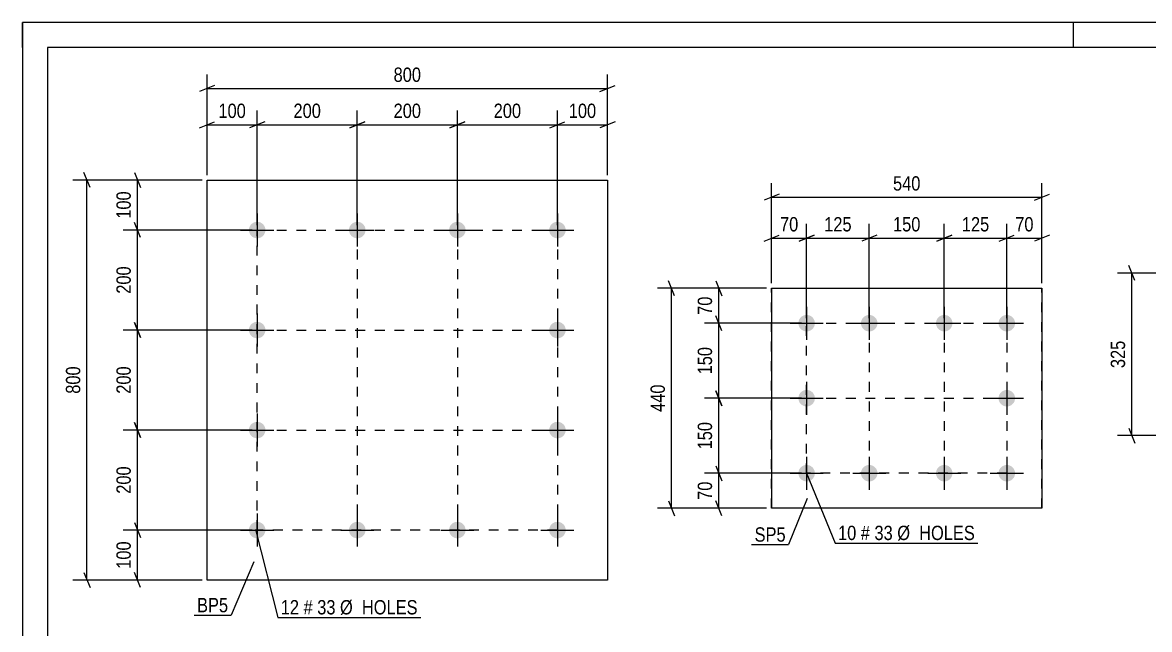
# Model space of a CAD drawing. Header units: millimetres. Extents: x 0 to 420, y 0 to 297.
# Drawn here: x 0 to 225.2, y 175.6 to 297 of the extents above; entities that cross this region are included whole.
import ezdxf

# ---------------------------------------------------------------- set-up
doc = ezdxf.new("R2010")
doc.units = ezdxf.units.MM
doc.linetypes.add('DXK_LINE_DOT2', pattern=[3.9198, 1.9599, -1.9599])
doc.styles.add('Arial Narrow', font='ARIALN.TTF', dxfattribs={"height": 0.2})

# ---------------------------------------------------------------- blocks, each defined once
blk = doc.blocks.new('Unknown-284928170-1132')
at = {"color": 5, "linetype": 'Continuous'}
for p, q in [((420, 297), (0, 297)), ((0, 297), (0, 0)), ((0, 292), (0, 297)), ((210, 292), (210, 297)), ((415, 292), (5, 292)), ((5, 292), (5, 5))]:
    blk.add_line(p, q, dxfattribs=at)
blk = doc.blocks.new('Bolt-284928170-1963 - 1929')
at = {"linetype": 'Continuous'}
for points in [[(156.67, 238.52, -1), (156.67, 235.22, -1)], [(169.17, 238.52, -1), (169.17, 235.22, -1)], [(184.17, 238.52, -1), (184.17, 235.22, -1)], [(196.67, 238.52, -1), (196.67, 235.22, -1)], [(156.67, 223.52, -1), (156.67, 220.22, -1)], [(196.67, 223.52, -1), (196.67, 220.22, -1)], [(156.67, 208.52, -1), (156.67, 205.22, -1)], [(169.17, 208.52, -1), (169.17, 205.22, -1)], [(184.17, 208.52, -1), (184.17, 205.22, -1)], [(196.67, 208.52, -1), (196.67, 205.22, -1)]]:
    blk.add_hatch(color=1, dxfattribs=at).paths.add_polyline_path(points)
at = {"color": 1, "linetype": 'Continuous'}
for p, q in [((156.67, 240.17), (156.67, 233.57)), ((169.17, 240.17), (169.17, 233.57)), ((184.17, 240.17), (184.17, 233.57)), ((196.67, 240.17), (196.67, 233.57)), ((153.37, 236.87), (159.97, 236.87)), ((165.87, 236.87), (172.47, 236.87)), ((180.87, 236.87), (187.47, 236.87)), ((193.37, 236.87), (199.97, 236.87)), ((156.67, 225.17), (156.67, 218.57)), ((196.67, 225.17), (196.67, 218.57)), ((153.37, 221.87), (159.97, 221.87)), ((193.37, 221.87), (199.97, 221.87)), ((156.67, 210.17), (156.67, 203.57)), ((169.17, 210.17), (169.17, 203.57)), ((184.17, 210.17), (184.17, 203.57)), ((196.67, 210.17), (196.67, 203.57)), ((153.37, 206.87), (159.97, 206.87)), ((165.87, 206.87), (172.47, 206.87)), ((180.87, 206.87), (187.47, 206.87)), ((193.37, 206.87), (199.97, 206.87))]:
    blk.add_line(p, q, dxfattribs=at)
blk = doc.blocks.new('Part-284928170-1978 - 1929')
at = {"color": 2, "linetype": 'Continuous'}
for p, q in [((149.67, 243.87), (149.67, 199.87)), ((149.67, 243.87), (203.67, 243.87)), ((203.67, 243.87), (203.67, 199.87)), ((203.67, 199.87), (149.67, 199.87))]:
    blk.add_line(p, q, dxfattribs=at)
at = {"color": 7, "linetype": 'DXK_LINE_DOT2'}
for p, q in [((149.67, 199.87), (149.67, 243.87)), ((203.67, 199.87), (203.67, 243.87))]:
    blk.add_line(p, q, dxfattribs=at)
blk = doc.blocks.new('Bolt-284928170-1333 - 1299')
at = {"linetype": 'Continuous'}
for points in [[(46.88, 257.15, -1), (46.88, 253.85, -1)], [(66.88, 257.15, -1), (66.88, 253.85, -1)], [(86.88, 257.15, -1), (86.88, 253.85, -1)], [(106.88, 257.15, -1), (106.88, 253.85, -1)], [(46.88, 237.15, -1), (46.88, 233.85, -1)], [(106.88, 237.15, -1), (106.88, 233.85, -1)], [(46.88, 217.15, -1), (46.88, 213.85, -1)], [(106.88, 217.15, -1), (106.88, 213.85, -1)], [(46.88, 197.15, -1), (46.88, 193.85, -1)], [(66.88, 197.15, -1), (66.88, 193.85, -1)], [(86.88, 197.15, -1), (86.88, 193.85, -1)], [(106.88, 197.15, -1), (106.88, 193.85, -1)]]:
    blk.add_hatch(color=1, dxfattribs=at).paths.add_polyline_path(points)
at = {"color": 1, "linetype": 'Continuous'}
for p, q in [((46.88, 258.8), (46.88, 252.2)), ((66.88, 258.8), (66.88, 252.2)), ((86.88, 258.8), (86.88, 252.2)), ((106.88, 258.8), (106.88, 252.2)), ((43.58, 255.5), (50.18, 255.5)), ((63.58, 255.5), (70.18, 255.5)), ((83.58, 255.5), (90.18, 255.5)), ((103.58, 255.5), (110.18, 255.5)), ((46.88, 238.8), (46.88, 232.2)), ((106.88, 238.8), (106.88, 232.2)), ((43.58, 235.5), (50.18, 235.5)), ((103.58, 235.5), (110.18, 235.5)), ((46.88, 218.8), (46.88, 212.2)), ((106.88, 218.8), (106.88, 212.2)), ((43.58, 215.5), (50.18, 215.5)), ((103.58, 215.5), (110.18, 215.5)), ((46.88, 198.8), (46.88, 192.2)), ((66.88, 198.8), (66.88, 192.2)), ((86.88, 198.8), (86.88, 192.2)), ((106.88, 198.8), (106.88, 192.2)), ((43.58, 195.5), (50.18, 195.5)), ((63.58, 195.5), (70.18, 195.5)), ((83.58, 195.5), (90.18, 195.5)), ((103.58, 195.5), (110.18, 195.5))]:
    blk.add_line(p, q, dxfattribs=at)
blk = doc.blocks.new('Part-284928170-1348 - 1299')
at = {"color": 2, "linetype": 'Continuous'}
for p, q in [((36.88, 185.5), (36.88, 265.5)), ((36.88, 265.5), (116.88, 265.5)), ((116.88, 265.5), (116.88, 185.5)), ((116.88, 185.5), (36.88, 185.5))]:
    blk.add_line(p, q, dxfattribs=at)
blk = doc.blocks.new('Rectangle-284928170-2074 - 1929')
at = {"color": 1, "linetype": 'DXK_LINE_DOT2'}
blk.add_lwpolyline([(156.67, 236.87), (196.67, 236.87), (196.67, 206.87), (156.67, 206.87), (156.67, 236.87)], close=True, dxfattribs=at)
blk = doc.blocks.new('Rectangle-284928170-1455 - 1299')
at = {"color": 1, "linetype": 'DXK_LINE_DOT2'}
blk.add_lwpolyline([(46.88, 255.5), (106.88, 255.5), (106.88, 195.5), (46.88, 195.5), (46.88, 255.5)], close=True, dxfattribs=at)
blk = doc.blocks.new('Line-284928170-2067 - 1929')
at = {"color": 1, "linetype": 'DXK_LINE_DOT2'}
blk.add_line((169.17, 236.87), (169.17, 206.87), dxfattribs=at)
blk = doc.blocks.new('Line-284928170-1448 - 1299')
at = {"color": 1, "linetype": 'DXK_LINE_DOT2'}
blk.add_line((66.88, 255.5), (66.88, 195.5), dxfattribs=at)
blk = doc.blocks.new('Line-284928170-2060 - 1929')
at = {"color": 1, "linetype": 'DXK_LINE_DOT2'}
blk.add_line((184.17, 236.87), (184.17, 206.87), dxfattribs=at)
blk = doc.blocks.new('Line-284928170-1441 - 1299')
at = {"color": 1, "linetype": 'DXK_LINE_DOT2'}
blk.add_line((86.88, 255.5), (86.88, 195.5), dxfattribs=at)
blk = doc.blocks.new('Line-284928170-2053 - 1929')
at = {"color": 1, "linetype": 'DXK_LINE_DOT2'}
blk.add_line((156.67, 221.87), (196.67, 221.87), dxfattribs=at)
blk = doc.blocks.new('Line-284928170-1434 - 1299')
at = {"color": 1, "linetype": 'DXK_LINE_DOT2'}
blk.add_line((46.88, 235.5), (106.88, 235.5), dxfattribs=at)
blk = doc.blocks.new('Line-284928170-1426 - 1299')
at = {"color": 1, "linetype": 'DXK_LINE_DOT2'}
blk.add_line((46.88, 215.5), (106.88, 215.5), dxfattribs=at)
blk = doc.blocks.new('StraightDimension-284928170-3567 - 1929')
at = {"color": 7, "linetype": 'Continuous'}
for p, q in [((139.72, 220.37), (138.52, 223.37)), ((155.67, 221.87), (136.27, 221.87)), ((139.12, 206.87), (139.12, 221.87)), ((138.52, 208.37), (139.72, 205.37)), ((155.67, 206.87), (136.27, 206.87))]:
    blk.add_line(p, q, dxfattribs=at)
at = {"color": 0}
blk.add_wipeout([(138.37, 217.71), (134.17, 217.71), (134.17, 211.03), (138.37, 211.03)], dxfattribs=at)
at = {"color": 3, "style": 'Arial Narrow'}
blk.add_text('150', height=2.863, rotation=90.0002, dxfattribs=at).set_placement((137.77, 211.63))
blk = doc.blocks.new('StraightDimension-284928170-1980 - 1929')
at = {"color": 7, "linetype": 'Continuous'}
for p, q in [((149.67, 244.87), (149.67, 264.89)), ((203.67, 244.87), (203.67, 264.89)), ((151.17, 262.64), (148.17, 261.44)), ((149.67, 262.04), (203.67, 262.04)), ((202.17, 261.44), (205.17, 262.64))]:
    blk.add_line(p, q, dxfattribs=at)
at = {"color": 0}
blk.add_wipeout([(180.02, 262.79), (180.02, 266.99), (173.33, 266.99), (173.33, 262.79)], dxfattribs=at)
at = {"color": 3, "style": 'Arial Narrow'}
blk.add_text('540', height=2.863, dxfattribs=at).set_placement((173.93, 263.39))
blk = doc.blocks.new('StraightDimension-284928170-1991 - 1929')
at = {"color": 7, "linetype": 'Continuous'}
for p, q in [((149.67, 244.87), (149.67, 256.72)), ((156.67, 237.87), (156.67, 256.72)), ((148.17, 253.27), (151.17, 254.47)), ((158.17, 254.47), (155.17, 253.27)), ((149.67, 253.87), (156.67, 253.87))]:
    blk.add_line(p, q, dxfattribs=at)
at = {"color": 0}
blk.add_wipeout([(155.6, 254.62), (155.6, 258.82), (150.75, 258.82), (150.75, 254.62)], dxfattribs=at)
at = {"color": 3, "style": 'Arial Narrow'}
blk.add_text('70', height=2.863, dxfattribs=at).set_placement((151.35, 255.22))
blk = doc.blocks.new('StraightDimension-284928170-3569 - 1929')
at = {"color": 7, "linetype": 'Continuous'}
for p, q in [((155.67, 236.87), (136.27, 236.87)), ((139.72, 235.37), (138.52, 238.37)), ((139.12, 221.87), (139.12, 236.87)), ((138.52, 223.37), (139.72, 220.37)), ((155.67, 221.87), (136.27, 221.87))]:
    blk.add_line(p, q, dxfattribs=at)
at = {"color": 0}
blk.add_wipeout([(138.37, 232.71), (134.17, 232.71), (134.17, 226.03), (138.37, 226.03)], dxfattribs=at)
at = {"color": 3, "style": 'Arial Narrow'}
blk.add_text('150', height=2.863, rotation=90.0002, dxfattribs=at).set_placement((137.77, 226.63))
blk = doc.blocks.new('StraightDimension-284928170-2007 - 1929')
at = {"color": 7, "linetype": 'Continuous'}
for p, q in [((196.67, 237.87), (196.67, 256.72)), ((203.67, 244.87), (203.67, 256.72)), ((195.17, 253.27), (198.17, 254.47)), ((205.17, 254.47), (202.17, 253.27)), ((196.67, 253.87), (203.67, 253.87))]:
    blk.add_line(p, q, dxfattribs=at)
at = {"color": 0}
blk.add_wipeout([(202.6, 254.62), (202.6, 258.82), (197.75, 258.82), (197.75, 254.62)], dxfattribs=at)
at = {"color": 3, "style": 'Arial Narrow'}
blk.add_text('70', height=2.863, dxfattribs=at).set_placement((198.35, 255.22))
blk = doc.blocks.new('StraightDimension-284928170-2018 - 1929')
at = {"color": 7, "linetype": 'Continuous'}
for p, q in [((148.67, 243.87), (126.84, 243.87)), ((130.29, 242.37), (129.09, 245.37)), ((129.69, 199.87), (129.69, 243.87)), ((129.09, 201.37), (130.29, 198.37)), ((148.67, 199.87), (126.84, 199.87))]:
    blk.add_line(p, q, dxfattribs=at)
at = {"color": 0}
blk.add_wipeout([(128.94, 225.21), (124.74, 225.21), (124.74, 218.53), (128.94, 218.53)], dxfattribs=at)
at = {"color": 3, "style": 'Arial Narrow'}
blk.add_text('440', height=2.863, rotation=90.0002, dxfattribs=at).set_placement((128.34, 219.13))
blk = doc.blocks.new('StraightDimension-284928170-2029 - 1929')
at = {"color": 7, "linetype": 'Continuous'}
for p, q in [((138.52, 208.37), (139.72, 205.37)), ((155.67, 206.87), (136.27, 206.87)), ((139.12, 199.87), (139.12, 206.87)), ((139.72, 198.37), (138.52, 201.37)), ((148.67, 199.87), (136.27, 199.87))]:
    blk.add_line(p, q, dxfattribs=at)
at = {"color": 0}
blk.add_wipeout([(138.37, 205.8), (134.17, 205.8), (134.17, 200.94), (138.37, 200.94)], dxfattribs=at)
at = {"color": 3, "style": 'Arial Narrow'}
blk.add_text('70', height=2.863, rotation=90.0002, dxfattribs=at).set_placement((137.77, 201.54))
blk = doc.blocks.new('StraightDimension-284928170-2043 - 1929')
at = {"color": 7, "linetype": 'Continuous'}
for p, q in [((148.67, 243.87), (136.27, 243.87)), ((138.52, 245.37), (139.72, 242.37)), ((139.12, 236.87), (139.12, 243.87)), ((155.67, 236.87), (136.27, 236.87)), ((139.72, 235.37), (138.52, 238.37))]:
    blk.add_line(p, q, dxfattribs=at)
at = {"color": 0}
blk.add_wipeout([(138.37, 242.8), (134.17, 242.8), (134.17, 237.94), (138.37, 237.94)], dxfattribs=at)
at = {"color": 3, "style": 'Arial Narrow'}
blk.add_text('70', height=2.863, rotation=90.0002, dxfattribs=at).set_placement((137.77, 238.54))
blk = doc.blocks.new('StraightDimension-284928170-3543 - 1929')
at = {"color": 7, "linetype": 'Continuous'}
for p, q in [((156.67, 237.87), (156.67, 256.72)), ((169.17, 237.87), (169.17, 256.72)), ((155.17, 253.27), (158.17, 254.47)), ((170.67, 254.47), (167.67, 253.27)), ((156.67, 253.87), (169.17, 253.87))]:
    blk.add_line(p, q, dxfattribs=at)
at = {"color": 0}
blk.add_wipeout([(166.27, 254.62), (166.27, 258.82), (159.58, 258.82), (159.58, 254.62)], dxfattribs=at)
at = {"color": 3, "style": 'Arial Narrow'}
blk.add_text('125', height=2.863, dxfattribs=at).set_placement((160.18, 255.22))
blk = doc.blocks.new('StraightDimension-284928170-3545 - 1929')
at = {"color": 7, "linetype": 'Continuous'}
for p, q in [((169.17, 237.87), (169.17, 256.72)), ((184.17, 237.87), (184.17, 256.72)), ((170.67, 254.47), (167.67, 253.27)), ((182.67, 253.27), (185.67, 254.47)), ((169.17, 253.87), (184.17, 253.87))]:
    blk.add_line(p, q, dxfattribs=at)
at = {"color": 0}
blk.add_wipeout([(180.02, 254.62), (180.02, 258.82), (173.33, 258.82), (173.33, 254.62)], dxfattribs=at)
at = {"color": 3, "style": 'Arial Narrow'}
blk.add_text('150', height=2.863, dxfattribs=at).set_placement((173.93, 255.22))
blk = doc.blocks.new('StraightDimension-284928170-3547 - 1929')
at = {"color": 7, "linetype": 'Continuous'}
for p, q in [((184.17, 237.87), (184.17, 256.72)), ((196.67, 237.87), (196.67, 256.72)), ((185.67, 254.47), (182.67, 253.27)), ((195.17, 253.27), (198.17, 254.47)), ((184.17, 253.87), (196.67, 253.87))]:
    blk.add_line(p, q, dxfattribs=at)
at = {"color": 0}
blk.add_wipeout([(193.77, 254.62), (193.77, 258.82), (187.08, 258.82), (187.08, 254.62)], dxfattribs=at)
at = {"color": 3, "style": 'Arial Narrow'}
blk.add_text('125', height=2.863, dxfattribs=at).set_placement((187.68, 255.22))
blk = doc.blocks.new('StraightDimension-284928170-1705 - 1629')
at = {"color": 7, "linetype": 'Continuous'}
for p, q in [((222.25, 245.38), (221.05, 248.38)), ((239.57, 246.88), (218.8, 246.88)), ((221.65, 214.38), (221.65, 246.88)), ((239.57, 214.38), (218.8, 214.38)), ((221.05, 215.88), (222.25, 212.88))]:
    blk.add_line(p, q, dxfattribs=at)
at = {"color": 0}
blk.add_wipeout([(220.9, 233.97), (216.7, 233.97), (216.7, 227.29), (220.9, 227.29)], dxfattribs=at)
at = {"color": 3, "style": 'Arial Narrow'}
blk.add_text('325', height=2.863, rotation=90.0002, dxfattribs=at).set_placement((220.3, 227.89))
blk = doc.blocks.new('StraightDimension-284928170-1377 - 1299')
at = {"color": 7, "linetype": 'Continuous'}
for p, q in [((106.88, 256.5), (106.88, 279.41)), ((116.88, 266.5), (116.88, 279.41)), ((105.38, 275.96), (108.38, 277.16)), ((118.38, 277.16), (115.38, 275.96)), ((106.88, 276.56), (116.88, 276.56))]:
    blk.add_line(p, q, dxfattribs=at)
at = {"color": 0}
blk.add_wipeout([(115.23, 277.31), (115.23, 281.51), (108.54, 281.51), (108.54, 277.31)], dxfattribs=at)
at = {"color": 3, "style": 'Arial Narrow'}
blk.add_text('100', height=2.863, dxfattribs=at).set_placement((109.14, 277.91))
blk = doc.blocks.new('StraightDimension-284928170-1350 - 1299')
at = {"color": 7, "linetype": 'Continuous'}
for p, q in [((36.88, 266.5), (36.88, 286.63)), ((116.88, 266.5), (116.88, 286.63)), ((38.38, 284.38), (35.38, 283.18)), ((36.88, 283.78), (116.88, 283.78)), ((115.38, 283.18), (118.38, 284.38))]:
    blk.add_line(p, q, dxfattribs=at)
at = {"color": 0}
blk.add_wipeout([(80.23, 284.53), (80.23, 288.73), (73.54, 288.73), (73.54, 284.53)], dxfattribs=at)
at = {"color": 3, "style": 'Arial Narrow'}
blk.add_text('800', height=2.863, dxfattribs=at).set_placement((74.14, 285.13))
blk = doc.blocks.new('StraightDimension-284928170-1361 - 1299')
at = {"color": 7, "linetype": 'Continuous'}
for p, q in [((36.88, 266.5), (36.88, 279.41)), ((46.88, 256.5), (46.88, 279.41)), ((35.38, 275.96), (38.38, 277.16)), ((48.38, 277.16), (45.38, 275.96)), ((36.88, 276.56), (46.88, 276.56))]:
    blk.add_line(p, q, dxfattribs=at)
at = {"color": 0}
blk.add_wipeout([(45.23, 277.31), (45.23, 281.51), (38.54, 281.51), (38.54, 277.31)], dxfattribs=at)
at = {"color": 3, "style": 'Arial Narrow'}
blk.add_text('100', height=2.863, dxfattribs=at).set_placement((39.14, 277.91))
blk = doc.blocks.new('StraightDimension-284928170-1388 - 1299')
at = {"color": 7, "linetype": 'Continuous'}
for p, q in [((13.48, 264), (12.28, 267)), ((35.88, 265.5), (10.03, 265.5)), ((12.88, 185.5), (12.88, 265.5)), ((12.28, 187), (13.48, 184)), ((35.88, 185.5), (10.03, 185.5))]:
    blk.add_line(p, q, dxfattribs=at)
at = {"color": 0}
blk.add_wipeout([(12.13, 228.84), (7.93, 228.84), (7.93, 222.16), (12.13, 222.16)], dxfattribs=at)
at = {"color": 3, "style": 'Arial Narrow'}
blk.add_text('800', height=2.863, rotation=90.0002, dxfattribs=at).set_placement((11.53, 222.76))
blk = doc.blocks.new('StraightDimension-284928170-1400 - 1299')
at = {"color": 7, "linetype": 'Continuous'}
for p, q in [((22.37, 197), (23.57, 194)), ((45.88, 195.5), (20.12, 195.5)), ((22.97, 185.5), (22.97, 195.5)), ((23.57, 184), (22.37, 187)), ((35.88, 185.5), (20.12, 185.5))]:
    blk.add_line(p, q, dxfattribs=at)
at = {"color": 0}
blk.add_wipeout([(22.22, 193.84), (18.02, 193.84), (18.02, 187.16), (22.22, 187.16)], dxfattribs=at)
at = {"color": 3, "style": 'Arial Narrow'}
blk.add_text('100', height=2.863, rotation=90.0002, dxfattribs=at).set_placement((21.62, 187.76))
blk = doc.blocks.new('StraightDimension-284928170-1416 - 1299')
at = {"color": 7, "linetype": 'Continuous'}
for p, q in [((22.37, 267), (23.57, 264)), ((35.88, 265.5), (20.12, 265.5)), ((22.97, 255.5), (22.97, 265.5)), ((23.57, 254), (22.37, 257)), ((45.88, 255.5), (20.12, 255.5))]:
    blk.add_line(p, q, dxfattribs=at)
at = {"color": 0}
blk.add_wipeout([(22.22, 263.84), (18.02, 263.84), (18.02, 257.16), (22.22, 257.16)], dxfattribs=at)
at = {"color": 3, "style": 'Arial Narrow'}
blk.add_text('100', height=2.863, rotation=90.0002, dxfattribs=at).set_placement((21.62, 257.76))
blk = doc.blocks.new('StraightDimension-284928170-3425 - 1299')
at = {"color": 7, "linetype": 'Continuous'}
for p, q in [((46.88, 256.5), (46.88, 279.41)), ((66.88, 256.5), (66.88, 279.41)), ((48.38, 277.16), (45.38, 275.96)), ((65.38, 275.96), (68.38, 277.16)), ((46.88, 276.56), (66.88, 276.56))]:
    blk.add_line(p, q, dxfattribs=at)
at = {"color": 0}
blk.add_wipeout([(60.23, 277.31), (60.23, 281.51), (53.54, 281.51), (53.54, 277.31)], dxfattribs=at)
at = {"color": 3, "style": 'Arial Narrow'}
blk.add_text('200', height=2.863, dxfattribs=at).set_placement((54.14, 277.91))
blk = doc.blocks.new('StraightDimension-284928170-3427 - 1299')
at = {"color": 7, "linetype": 'Continuous'}
for p, q in [((66.88, 256.5), (66.88, 279.41)), ((86.88, 256.5), (86.88, 279.41)), ((68.38, 277.16), (65.38, 275.96)), ((85.38, 275.96), (88.38, 277.16)), ((66.88, 276.56), (86.88, 276.56))]:
    blk.add_line(p, q, dxfattribs=at)
at = {"color": 0}
blk.add_wipeout([(80.23, 277.31), (80.23, 281.51), (73.54, 281.51), (73.54, 277.31)], dxfattribs=at)
at = {"color": 3, "style": 'Arial Narrow'}
blk.add_text('200', height=2.863, dxfattribs=at).set_placement((74.14, 277.91))
blk = doc.blocks.new('StraightDimension-284928170-3429 - 1299')
at = {"color": 7, "linetype": 'Continuous'}
for p, q in [((86.88, 256.5), (86.88, 279.41)), ((106.88, 256.5), (106.88, 279.41)), ((88.38, 277.16), (85.38, 275.96)), ((105.38, 275.96), (108.38, 277.16)), ((86.88, 276.56), (106.88, 276.56))]:
    blk.add_line(p, q, dxfattribs=at)
at = {"color": 0}
blk.add_wipeout([(100.23, 277.31), (100.23, 281.51), (93.54, 281.51), (93.54, 277.31)], dxfattribs=at)
at = {"color": 3, "style": 'Arial Narrow'}
blk.add_text('200', height=2.863, dxfattribs=at).set_placement((94.14, 277.91))
blk = doc.blocks.new('StraightDimension-284928170-3431 - 1299')
at = {"color": 7, "linetype": 'Continuous'}
for p, q in [((23.57, 214), (22.37, 217)), ((45.88, 215.5), (20.12, 215.5)), ((22.97, 195.5), (22.97, 215.5)), ((22.37, 197), (23.57, 194)), ((45.88, 195.5), (20.12, 195.5))]:
    blk.add_line(p, q, dxfattribs=at)
at = {"color": 0}
blk.add_wipeout([(22.22, 208.84), (18.02, 208.84), (18.02, 202.16), (22.22, 202.16)], dxfattribs=at)
at = {"color": 3, "style": 'Arial Narrow'}
blk.add_text('200', height=2.863, rotation=90.0002, dxfattribs=at).set_placement((21.62, 202.76))
blk = doc.blocks.new('StraightDimension-284928170-3433 - 1299')
at = {"color": 7, "linetype": 'Continuous'}
for p, q in [((23.57, 234), (22.37, 237)), ((45.88, 235.5), (20.12, 235.5)), ((22.97, 215.5), (22.97, 235.5)), ((22.37, 217), (23.57, 214)), ((45.88, 215.5), (20.12, 215.5))]:
    blk.add_line(p, q, dxfattribs=at)
at = {"color": 0}
blk.add_wipeout([(22.22, 228.84), (18.02, 228.84), (18.02, 222.16), (22.22, 222.16)], dxfattribs=at)
at = {"color": 3, "style": 'Arial Narrow'}
blk.add_text('200', height=2.863, rotation=90.0002, dxfattribs=at).set_placement((21.62, 222.76))
blk = doc.blocks.new('StraightDimension-284928170-3435 - 1299')
at = {"color": 7, "linetype": 'Continuous'}
for p, q in [((23.57, 254), (22.37, 257)), ((45.88, 255.5), (20.12, 255.5)), ((22.97, 235.5), (22.97, 255.5)), ((22.37, 237), (23.57, 234)), ((45.88, 235.5), (20.12, 235.5))]:
    blk.add_line(p, q, dxfattribs=at)
at = {"color": 0}
blk.add_wipeout([(22.22, 248.84), (18.02, 248.84), (18.02, 242.16), (22.22, 242.16)], dxfattribs=at)
at = {"color": 3, "style": 'Arial Narrow'}
blk.add_text('200', height=2.863, rotation=90.0002, dxfattribs=at).set_placement((21.62, 242.76))
blk = doc.blocks.new('Mark-284928170-1959 - 1929')
at = {"color": 0}
blk.add_wipeout([(166.59, 193.5), (166.59, 196.5), (162.94, 196.5), (162.94, 193.5)], dxfattribs=at)
blk.add_wipeout([(166.59, 193.5), (166.59, 196.5), (162.94, 196.5), (162.94, 193.5)], dxfattribs=at)
at = {"color": 7, "linetype": 'Continuous'}
blk.add_line((156.67, 206.87), (162.34, 192.9), dxfattribs=at)
at = {"color": 0}
blk.add_wipeout([(169.32, 193.5), (169.32, 196.5), (167.49, 196.5), (167.49, 193.5)], dxfattribs=at)
blk.add_wipeout([(169.32, 193.5), (169.32, 196.5), (167.49, 196.5), (167.49, 193.5)], dxfattribs=at)
at = {"color": 3, "style": 'Arial Narrow'}
blk.add_text('10', height=2.863, dxfattribs=at).set_placement((162.94, 193.5))
at = {"color": 0}
blk.add_wipeout([(173.88, 193.5), (173.88, 196.5), (170.22, 196.5), (170.22, 193.5)], dxfattribs=at)
blk.add_wipeout([(173.88, 193.5), (173.88, 196.5), (170.22, 196.5), (170.22, 193.5)], dxfattribs=at)
at = {"color": 3, "style": 'Arial Narrow'}
blk.add_text('#', height=2.86, dxfattribs=at).set_placement((167.49, 193.5))
at = {"color": 0}
blk.add_wipeout([(190.3, 193.5), (190.3, 196.5), (174.78, 196.5), (174.78, 193.5)], dxfattribs=at)
blk.add_wipeout([(190.3, 193.5), (190.3, 196.5), (174.78, 196.5), (174.78, 193.5)], dxfattribs=at)
at = {"color": 7, "linetype": 'Continuous'}
blk.add_line((162.34, 192.9), (190.9, 192.9), dxfattribs=at)
at = {"color": 3, "style": 'Arial Narrow'}
for s, p in [('33', (170.22, 193.5)), ('Ø  HOLES', (174.78, 193.5))]:
    blk.add_text(s, height=2.863, dxfattribs=at).set_placement(p)
blk = doc.blocks.new('Mark-284928170-1974 - 1929')
at = {"color": 0}
blk.add_wipeout([(152.48, 193.18), (152.48, 196.18), (146.27, 196.18), (146.27, 193.18)], dxfattribs=at)
blk.add_wipeout([(152.48, 193.18), (152.48, 196.18), (146.27, 196.18), (146.27, 193.18)], dxfattribs=at)
at = {"color": 30, "linetype": 'Continuous'}
for p in [(156.79, 201.78), (145.67, 192.58)]:
    blk.add_line(p, (153.08, 192.58), dxfattribs=at)
at = {"color": 3, "style": 'Arial Narrow'}
blk.add_text('SP5', height=2.863, dxfattribs=at).set_placement((146.27, 193.18))
blk = doc.blocks.new('Mark-284928170-1329 - 1299')
at = {"color": 0}
blk.add_wipeout([(55.25, 178.63), (55.25, 181.63), (51.59, 181.63), (51.59, 178.63)], dxfattribs=at)
blk.add_wipeout([(55.25, 178.63), (55.25, 181.63), (51.59, 181.63), (51.59, 178.63)], dxfattribs=at)
at = {"color": 7, "linetype": 'Continuous'}
blk.add_line((46.54, 195.62), (50.99, 178.03), dxfattribs=at)
at = {"color": 0}
blk.add_wipeout([(57.98, 178.63), (57.98, 181.63), (56.15, 181.63), (56.15, 178.63)], dxfattribs=at)
blk.add_wipeout([(57.98, 178.63), (57.98, 181.63), (56.15, 181.63), (56.15, 178.63)], dxfattribs=at)
at = {"color": 3, "style": 'Arial Narrow'}
blk.add_text('12', height=2.863, dxfattribs=at).set_placement((51.59, 178.63))
at = {"color": 0}
blk.add_wipeout([(62.53, 178.63), (62.53, 181.63), (58.88, 181.63), (58.88, 178.63)], dxfattribs=at)
blk.add_wipeout([(62.53, 178.63), (62.53, 181.63), (58.88, 181.63), (58.88, 178.63)], dxfattribs=at)
at = {"color": 3, "style": 'Arial Narrow'}
blk.add_text('#', height=2.86, dxfattribs=at).set_placement((56.15, 178.63))
at = {"color": 0}
blk.add_wipeout([(78.96, 178.63), (78.96, 181.63), (63.43, 181.63), (63.43, 178.63)], dxfattribs=at)
blk.add_wipeout([(78.96, 178.63), (78.96, 181.63), (63.43, 181.63), (63.43, 178.63)], dxfattribs=at)
at = {"color": 7, "linetype": 'Continuous'}
blk.add_line((50.99, 178.03), (79.56, 178.03), dxfattribs=at)
at = {"color": 3, "style": 'Arial Narrow'}
for s, p in [('33', (58.88, 178.63)), ('Ø  HOLES', (63.43, 178.63))]:
    blk.add_text(s, height=2.863, dxfattribs=at).set_placement(p)
blk = doc.blocks.new('Mark-284928170-1344 - 1299')
at = {"color": 0}
blk.add_wipeout([(41.08, 179.06), (41.08, 182.06), (34.87, 182.06), (34.87, 179.06)], dxfattribs=at)
blk.add_wipeout([(41.08, 179.06), (41.08, 182.06), (34.87, 182.06), (34.87, 179.06)], dxfattribs=at)
at = {"color": 30, "linetype": 'Continuous'}
for p in [(46.2, 189.12), (34.27, 178.46)]:
    blk.add_line(p, (41.68, 178.46), dxfattribs=at)
at = {"color": 3, "style": 'Arial Narrow'}
blk.add_text('BP5', height=2.863, dxfattribs=at).set_placement((34.87, 179.06))

msp = doc.modelspace()

# ---------------------------------------------------------------- block references
for name in ['Unknown-284928170-1132', 'Part-284928170-1348 - 1299', 'Bolt-284928170-1333 - 1299', 'Rectangle-284928170-1455 - 1299', 'Line-284928170-1448 - 1299', 'Line-284928170-1441 - 1299', 'Part-284928170-1978 - 1929', 'Bolt-284928170-1963 - 1929', 'Rectangle-284928170-2074 - 1929', 'Line-284928170-2067 - 1929', 'Line-284928170-2060 - 1929', 'Line-284928170-1434 - 1299', 'Line-284928170-2053 - 1929', 'Line-284928170-1426 - 1299']:
    msp.add_blockref(name, (0, 0))

# ---------------------------------------------------------------- next in the draw order: block references
for name in ['StraightDimension-284928170-1377 - 1299', 'StraightDimension-284928170-1980 - 1929', 'StraightDimension-284928170-1705 - 1629', 'StraightDimension-284928170-3567 - 1929']:
    msp.add_blockref(name, (0, 0))

# ---------------------------------------------------------------- next in the draw order: block references
for name in ['StraightDimension-284928170-1350 - 1299', 'StraightDimension-284928170-1991 - 1929', 'StraightDimension-284928170-2007 - 1929']:
    msp.add_blockref(name, (0, 0))

# ---------------------------------------------------------------- next in the draw order: block references
for name in ['StraightDimension-284928170-1361 - 1299', 'StraightDimension-284928170-3569 - 1929']:
    msp.add_blockref(name, (0, 0))

# ---------------------------------------------------------------- next in the draw order: block references
for name in ['StraightDimension-284928170-1388 - 1299', 'StraightDimension-284928170-2018 - 1929']:
    msp.add_blockref(name, (0, 0))

# ---------------------------------------------------------------- next in the draw order: block references
for name in ['StraightDimension-284928170-1416 - 1299', 'StraightDimension-284928170-2043 - 1929', 'StraightDimension-284928170-2029 - 1929', 'StraightDimension-284928170-1400 - 1299']:
    msp.add_blockref(name, (0, 0))

# ---------------------------------------------------------------- next in the draw order: block references
for name in ['StraightDimension-284928170-3425 - 1299', 'StraightDimension-284928170-3543 - 1929', 'StraightDimension-284928170-3431 - 1299', 'Mark-284928170-1959 - 1929']:
    msp.add_blockref(name, (0, 0))

# ---------------------------------------------------------------- next in the draw order: block references
for name in ['StraightDimension-284928170-3427 - 1299', 'StraightDimension-284928170-3545 - 1929', 'StraightDimension-284928170-3433 - 1299', 'Mark-284928170-1974 - 1929', 'Mark-284928170-1329 - 1299']:
    msp.add_blockref(name, (0, 0))

# ---------------------------------------------------------------- next in the draw order: block references
for name in ['StraightDimension-284928170-3429 - 1299', 'StraightDimension-284928170-3435 - 1299', 'StraightDimension-284928170-3547 - 1929', 'Mark-284928170-1344 - 1299']:
    msp.add_blockref(name, (0, 0))

doc.saveas('drawing.dxf')
